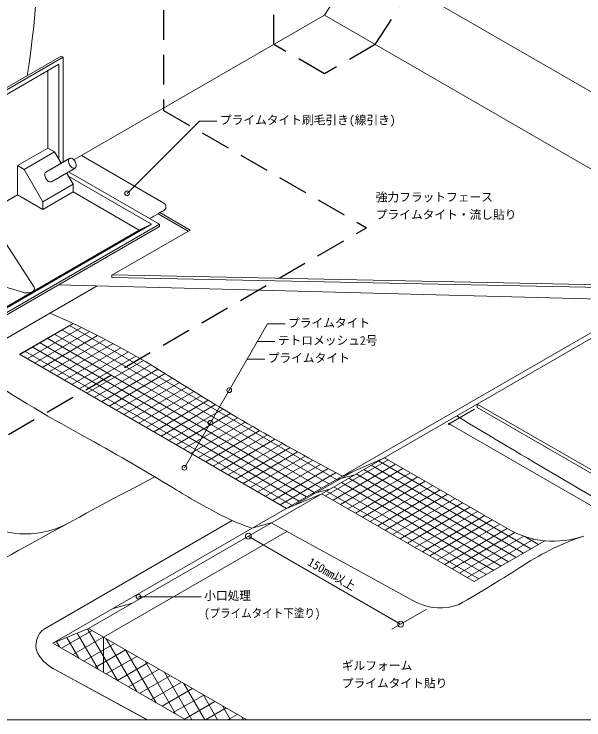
# Model space of a CAD drawing. Units: millimetres, scale not verified. Extents: x -690 to 690, y -478 to 478.
# Drawn here: x -263 to 223, y -478 to 125 of the extents above; entities that cross this region are included whole.
import ezdxf
from ezdxf.enums import TextEntityAlignment as Align

# ---------------------------------------------------------------- set-up
doc = ezdxf.new("R2010")
doc.units = ezdxf.units.MM
doc.header["$LTSCALE"] = 2
doc.linetypes.add('USER1', pattern=[19.05, 12.7, -6.35])
for name, color, linetype, lineweight in [('0-0_0', 7, 'Continuous', 18), ('0-1_HATCH', 9, 'Continuous', 18), ('0-3_BOUSUI', 1, 'Continuous', 18), ('0-4_MOJI', 7, 'Continuous', 18), ('0-5_sunpo', 7, 'Continuous', 18), ('0-6_WAKU', 7, 'Continuous', 18), ('0-8_KANAMONO', 4, 'Continuous', 18)]:
    doc.layers.add(name, color=color, linetype=linetype, lineweight=lineweight)
doc.layers.add('0-A_bousui2', color=7, linetype='USER1')
doc.styles.add('ＭＳ ゴシック', font='')
doc.styles.get('ＭＳ ゴシック').set_extended_font_data('MS Gothic')

msp = doc.modelspace()

# ---------------------------------------------------------------- linework, layer by layer
at = {"layer": '0-0_0'}
for p, q in [((-258.978, -165.5), (-213.398, -139.184)), ((-31.213, -297), (-258.978, -165.5)), ((106.997, -224.579), (108.08, -225.204)), ((108.621, -225.517), (109.703, -226.142)), ((129.002, -359.5), (189.343, -324.662))]:
    msp.add_line(p, q, dxfattribs=at)
msp.add_lwpolyline([(-31.213, -297), (-0.902, -284.5), (129.002, -359.5)], dxfattribs=at)
msp.add_circle((107.538, -224.892), 0.625, dxfattribs=at)
at = {"layer": '0-1_HATCH'}
for p, q in [((-258.711, -165.654), (-213.103, -139.323)), ((-252.361, -169.32), (-206.135, -142.632)), ((11.392, -272.402), (-216.372, -140.902)), ((-246.011, -172.987), (-199.25, -145.989)), ((-239.661, -176.653), (-192.446, -149.393)), ((-1.308, -279.734), (-229.072, -148.234)), ((5.042, -276.068), (-222.722, -144.568)), ((-14.008, -287.066), (-241.772, -155.566)), ((-7.658, -283.4), (-235.422, -151.9)), ((-233.311, -180.319), (-185.723, -152.844)), ((-226.961, -183.985), (-179.077, -156.34)), ((-20.358, -290.733), (-248.122, -159.233)), ((-220.611, -187.651), (-172.509, -159.88)), ((-26.708, -294.399), (-254.472, -162.899)), ((-214.261, -191.317), (-166.016, -163.463)), ((-207.911, -194.984), (-159.597, -167.089)), ((-201.561, -198.65), (-153.25, -170.758)), ((-195.211, -202.316), (-146.976, -174.467)), ((-188.861, -205.982), (-140.771, -178.217)), ((-182.511, -209.648), (-134.636, -182.008)), ((-176.161, -213.314), (-128.554, -185.828)), ((-169.811, -216.981), (-122.453, -189.639)), ((-163.461, -220.647), (-116.33, -193.436)), ((-157.111, -224.313), (-110.184, -197.22)), ((-150.761, -227.979), (-104.015, -200.99)), ((-144.411, -231.645), (-97.822, -204.747)), ((-138.061, -235.311), (-91.606, -208.491)), ((-131.711, -238.978), (-85.367, -212.221)), ((-125.361, -242.644), (-79.104, -215.937)), ((-119.011, -246.31), (-72.817, -219.64)), ((-112.661, -249.976), (-66.506, -223.329)), ((-106.311, -253.642), (-60.172, -227.004)), ((-99.961, -257.309), (-53.813, -230.665)), ((-93.611, -260.975), (-47.43, -234.312)), ((-87.261, -264.641), (-41.022, -237.945)), ((-80.911, -268.307), (-34.59, -241.564)), ((-74.561, -271.973), (-28.133, -245.168)), ((-68.211, -275.639), (-21.652, -248.759)), ((-61.861, -279.306), (-15.145, -252.334)), ((-55.511, -282.972), (-8.613, -255.895)), ((2.22, -286.303), (55.462, -255.563)), ((48.385, -256.044), (45.118, -256.92)), ((177.376, -331.571), (47.472, -256.571)), ((-49.161, -286.638), (-2.056, -259.442)), ((-42.811, -290.304), (4.527, -262.974)), ((8.57, -289.969), (61.812, -259.229)), ((14.92, -293.635), (68.162, -262.896)), ((164.676, -338.903), (34.772, -263.903)), ((171.026, -335.237), (41.122, -260.237)), ((-36.461, -293.97), (11.135, -266.491)), ((-23.497, -293.818), (25.71, -265.408)), ((27.137, -268.311), (10.977, -272.642)), ((21.27, -297.301), (74.512, -266.562)), ((27.62, -300.967), (80.862, -270.228)), ((158.326, -342.569), (28.422, -267.569)), ((145.626, -349.902), (15.722, -274.902)), ((151.976, -346.236), (22.072, -271.236)), ((33.97, -304.633), (87.212, -273.894)), ((5.89, -280.579), (-10.271, -284.909)), ((132.926, -357.234), (3.022, -282.234)), ((139.276, -353.568), (9.372, -278.568)), ((40.32, -308.3), (93.562, -277.56)), ((46.67, -311.966), (99.912, -281.227)), ((53.02, -315.632), (106.262, -284.893)), ((59.37, -319.298), (112.612, -288.559)), ((65.72, -322.964), (118.962, -292.225)), ((72.07, -326.631), (125.312, -295.891)), ((78.42, -330.297), (131.662, -299.557)), ((84.77, -333.963), (138.012, -303.224)), ((91.12, -337.629), (144.362, -306.89)), ((97.47, -341.295), (150.712, -310.556)), ((103.82, -344.961), (157.062, -314.222)), ((110.17, -348.628), (163.713, -317.714)), ((116.52, -352.294), (171.184, -320.733)), ((122.87, -355.96), (179.709, -323.144)), ((183.726, -327.905), (171.483, -320.836)), ((-222.947, -416.303), (-196.966, -401.303)), ((-191.85, -434.256), (-209.642, -403.44)), ((-175.352, -443.781), (-200.758, -399.776)), ((-208.348, -424.731), (-218.525, -407.103)), ((-213.422, -421.802), (-187.441, -406.802)), ((-158.854, -453.306), (-184.835, -408.306)), ((-224.846, -415.206), (-227.409, -410.767)), ((-203.897, -427.301), (-177.916, -412.301)), ((-194.372, -432.8), (-168.391, -417.8)), ((-142.357, -462.831), (-168.337, -417.831)), ((-184.847, -438.3), (-158.866, -423.3)), ((-125.859, -472.356), (-151.84, -427.356)), ((-175.322, -443.799), (-149.341, -428.799)), ((-165.797, -449.298), (-139.816, -434.298)), ((-111.891, -477.5), (-135.342, -436.881)), ((-156.272, -454.797), (-130.291, -439.797)), ((-146.747, -460.297), (-120.766, -445.297)), ((-137.222, -465.796), (-111.241, -450.796)), ((-100.892, -477.5), (-118.844, -446.406)), ((-127.697, -471.295), (-101.716, -456.295)), ((-89.894, -477.5), (-102.346, -455.931)), ((-118.172, -476.794), (-92.191, -461.794)), ((-100.344, -477.5), (-82.666, -467.294)), ((-78.895, -477.5), (-85.849, -465.456)), ((-81.294, -477.5), (-73.141, -472.793)), ((-67.897, -477.5), (-69.351, -474.981))]:
    msp.add_line(p, q, dxfattribs=at)
at = {"layer": '0-3_BOUSUI'}
for p, q in [((-135.713, -36.667), (-206.135, 4.009)), ((-115.16, -60.534), (-140.711, -45.781)), ((-113.427, -59.534), (-139.271, -44.613)), ((-180.122, -98.04), (-113.427, -59.534)), ((-180.122, -99.972), (-180.122, -97.972)), ((-298.286, -168.21), (-192.767, -107.233)), ((-225.829, -106.362), (276.085, -119.581)), ((-200.088, -399.5), (309.668, -105.192)), ((564.612, -458), (131.6, -208)), ((-77.404, -307.335), (-236.895, -399.417)), ((-60.589, -313.96), (-44.138, -309.462)), ((-44.138, -309.462), (79.691, -377.292)), ((-179.079, -382.37), (-162.628, -377.872))]:
    msp.add_line(p, q, dxfattribs=at)
for points in [[(-212.495, 0.337), (1.329, 123.788), (32.142, 172.074), (409.234, -45.64)], [(1.329, 123.788), (347.615, -76.14), (409.234, -45.64)], [(-180.122, -97.704), (293.264, -107.52), (309.668, -103.124), (690.259, -205.103)], [(-180.122, -99.972), (293.507, -109.523), (309.668, -105.192), (689.741, -207.033)], [(293.507, -109.523), (-230.399, -412), (-116.95, -477.5)], [(564.612, -461), (131.6, -211), (131.6, -208)], [(16.616, -269.386), (52.34, -253.761), (157.631, -314.551)], [(-187.098, -437), (-187.098, -407), (-30.806, -316.765)], [(-230.399, -412), (-200.088, -399.5), (-64.988, -477.5)], [(-151.111, -476.762), (-227.554, -435.144), (-149.756, -477.5)]]:
    msp.add_lwpolyline(points, dxfattribs=at)
for centre, radius, start, end in [((-985.855, 191.621), 743.111, 350.7605, 3.78396), ((-88.593, -317.133), 549.958, 49.32903, 71.34518), ((-137.634, -39.734), 3.619, 300.32097, 57.94387), ((-211.404, 76.212), 140.996, 296.78694, 300.09151), ((-113.945, -77.31), 41.358, 127.75981, 130.32946), ((-98.415, -120.953), 86.585, 115.58484, 118.15449), ((-544.606, -842.137), 777.072, 58.06215, 66.3401), ((476.272, 1004.396), 1414.279, 236.77765, 241.20311), ((1052.843, 1698.791), 2224.295, 237.76639, 242.23361), ((3896.392, 6023.729), 7298.441, 238.78557, 240.39077), ((-1029.755, -1749.552), 1724.572, 58.46799, 61.42944), ((2281.027, -4893.084), 5220.169, 117.67499, 120), ((209.81, 270.701), 645.648, 238.46799, 242.68694), ((-0.047, -135.664), 188.295, 242.68694, 251.24479), ((-253.859, -241.405), 77.38, 240, 300), ((196.642, -246.981), 78.023, 240, 289.36881), ((293.531, -533.353), 224.303, 108.45698, 123.04796), ((-432.49, 582.575), 1107.013, 299.6917, 303.04796), ((99.838, -336.634), 45.376, 243.64039, 290.66379), ((-228.117, -413.688), 16.755, 121.59505, 205.74691), ((-211.852, -402.075), 36.608, 211.06812, 244.5997)]:
    msp.add_arc(centre, radius, start, end, dxfattribs=at)
at = {"layer": '0-4_MOJI'}
for p, q in [((-167.121, -28.17), (-105.44, 33.511)), ((-90.44, 33.511), (-105.44, 33.511)), ((-118.225, -262.357), (-47.342, -139.584)), ((-32.342, -139.584), (-47.342, -139.584)), ((-41.002, -154.584), (-56.002, -154.584)), ((-49.662, -169.584), (-64.662, -169.584)), ((-157.459, -372.357), (-103.833, -372.357))]:
    msp.add_line(p, q, dxfattribs=at)
for centre in [(-167.121, -28.17), (-80.001, -196.151), (-96.046, -223.943), (-118.225, -262.357), (-157.459, -372.357)]:
    msp.add_circle(centre, 2, dxfattribs=at)
at = {"layer": '0-5_sunpo'}
for p, q in [((129.1, -212.443), (107.538, -224.892)), ((109.703, -226.142), (538.386, -473.642)), ((-63.7, -320.756), (66.203, -395.756)), ((87.907, -383.226), (58.665, -400.109))]:
    msp.add_line(p, q, dxfattribs=at)
for centre in [(-63.7, -320.756), (66.203, -395.756)]:
    msp.add_circle(centre, 2.5, dxfattribs=at)
at = {"layer": '0-6_WAKU'}
msp.add_lwpolyline([(-690.259, -477.5), (689.741, -477.5), (689.741, 477.5), (-690.259, 477.5)], close=True, dxfattribs=at)
at = {"layer": '0-8_KANAMONO'}
for p, q in [((-420.925, -25), (-223.471, 89)), ((-419.193, -26), (-221.739, 88)), ((-223.471, 89), (-221.739, 88)), ((-221.739, -1.522), (-221.739, 88)), ((-415.728, -28), (-225.203, 82)), ((-225.203, 0.597), (-225.203, 82)), ((-234.729, 10.482), (-234.729, 76.5)), ((-260.71, -4.518), (-234.729, 10.482)), ((-254.981, -7.826), (-229, 7.174)), ((-229, 7.174), (-234.729, 10.482)), ((-229, 7.174), (-223.419, -2.492)), ((-216.215, 1.667), (-236.41, -9.992)), ((-236.41, -9.992), (-218.039, 0.614)), ((-254.981, -7.826), (-260.71, -4.518)), ((-260.71, -4.518), (-260.71, -29.5)), ((-254.981, -7.826), (-239.059, -35.403)), ((-211.455, -6.577), (-231.65, -18.237)), ((-218.659, -10.737), (-213.079, -20.403)), ((-139.466, -54.5), (-216.963, -9.757)), ((-146.395, -54.5), (-216.892, -13.798)), ((-239.059, -35.403), (-213.079, -20.403)), ((-213.079, -20.403), (-213.079, -27)), ((-260.71, -29.5), (-287.484, -44.958)), ((-239.059, -42), (-260.71, -29.5)), ((-239.059, -42), (-213.079, -27)), ((-156.787, -59.5), (-213.079, -27)), ((-239.059, -35.403), (-239.059, -42)), ((-287.484, -44.958), (-246.363, -108.224)), ((-336.92, -164.5), (-146.395, -54.5)), ((-336.92, -170.5), (-139.466, -56.5)), ((-139.466, -54.5), (-139.466, -56.5)), ((-353.715, -83.197), (-255.285, -112.777))]:
    msp.add_line(p, q, dxfattribs=at)
for points in [[(-337.786, -164), (-156.787, -59.5), (-146.395, -54.5)], [(-336.92, -170.5), (-336.92, -168.5), (-139.466, -54.5)]]:
    msp.add_lwpolyline(points, dxfattribs=at)
for centre, radius, start, end in [((-214.117, -0.419), 3.085, 152.17361, 181.7249), ((-215.381, 0.223), 1.668, 88.6015, 151.3985), ((-215.462, -1.209), 3.101, 58.35455, 87.74695), ((-217.266, -4.136), 6.541, 43.4117, 58.35455), ((-217.818, -4.658), 7.3, 29.34462, 43.4117), ((-210.163, -0.225), 7.043, 182.32833, 210.77272), ((-209.852, -0.252), 7.3, 209.34462, 223.4117), ((-210.403, -0.773), 6.541, 223.4117, 238.35455), ((-212.289, -5.133), 1.668, 268.6015, 331.3985), ((-217.506, -4.684), 7.043, 2.32833, 30.77272), ((-213.553, -4.491), 3.085, 332.17361, 1.7249), ((-234.312, -12.078), 3.085, 152.17361, 181.7249), ((-235.576, -11.437), 1.668, 120, 151.3985), ((-212.207, -3.701), 3.101, 238.35455, 267.74695), ((-230.358, -11.885), 7.043, 182.32833, 210.77272), ((-230.047, -11.911), 7.3, 209.34462, 223.4117), ((-230.598, -12.433), 6.541, 223.4117, 238.35455), ((-232.403, -15.361), 3.101, 238.35455, 267.74695), ((-232.484, -16.792), 1.668, 268.6015, 300), ((-249.799, -110.456), 4.097, 31.91454, 33.02248), ((-248.244, -109.464), 2.253, 328.6015, 31.3985), ((-252.559, -103.703), 9.474, 253.27347, 270.83366), ((-252.233, -103.911), 9.268, 268.84071, 298.05824), ((-249.781, -108.491), 4.072, 297.92118, 328.18032)]:
    msp.add_arc(centre, radius, start, end, dxfattribs=at)
at = {"layer": '0-A_bousui2'}
for p, q in [((44.631, 98.788), (75.443, 147.074)), ((-334.322, -272), (37.203, -57.5))]:
    msp.add_line(p, q, dxfattribs=at)
for points in [[(-136.002, 242.5), (-136.002, 42.5), (37.203, -57.5)], [(44.631, 98.788), (1.329, 73.788), (-41.972, 98.788), (-41.972, 148.788)]]:
    msp.add_lwpolyline(points, dxfattribs=at)

# ---------------------------------------------------------------- texts
at = {"layer": '0-4_MOJI', "style": 'ＭＳ ゴシック'}
for s, p in [('プライムタイト刷毛引き(線引き)', (-87.94, 28.511)), ('強力フラットフェース', (44.99, -37.26)), ('プライムタイト・流し貼り', (44.99, -52.26)), ('プライムタイト', (-29.842, -144.584)), ('テトロメッシュ2号', (-38.502, -159.584)), ('プライムタイト', (-47.162, -174.584)), ('小口処理', (-101.333, -377.357)), ('ギルフォーム', (16.045, -437.056)), ('プライムタイト貼り', (16.045, -452.056))]:
    msp.add_text(s, height=7.331, dxfattribs=at).set_placement(p, align=Align.BOTTOM_LEFT)
at = {"layer": '0-4_MOJI', "style": 'ＭＳ ゴシック', "width": 0.9}
msp.add_text('(プライムタイト下塗り)', height=7.331, dxfattribs=at).set_placement((-101.333, -392.357), align=Align.BOTTOM_LEFT)
at = {"layer": '0-5_sunpo', "style": 'ＭＳ ゴシック'}
msp.add_text('150mm以上', height=7.331, rotation=330, dxfattribs=at).set_placement((-14.991, -346.925), align=Align.BOTTOM_LEFT)

doc.saveas('drawing.dxf')
